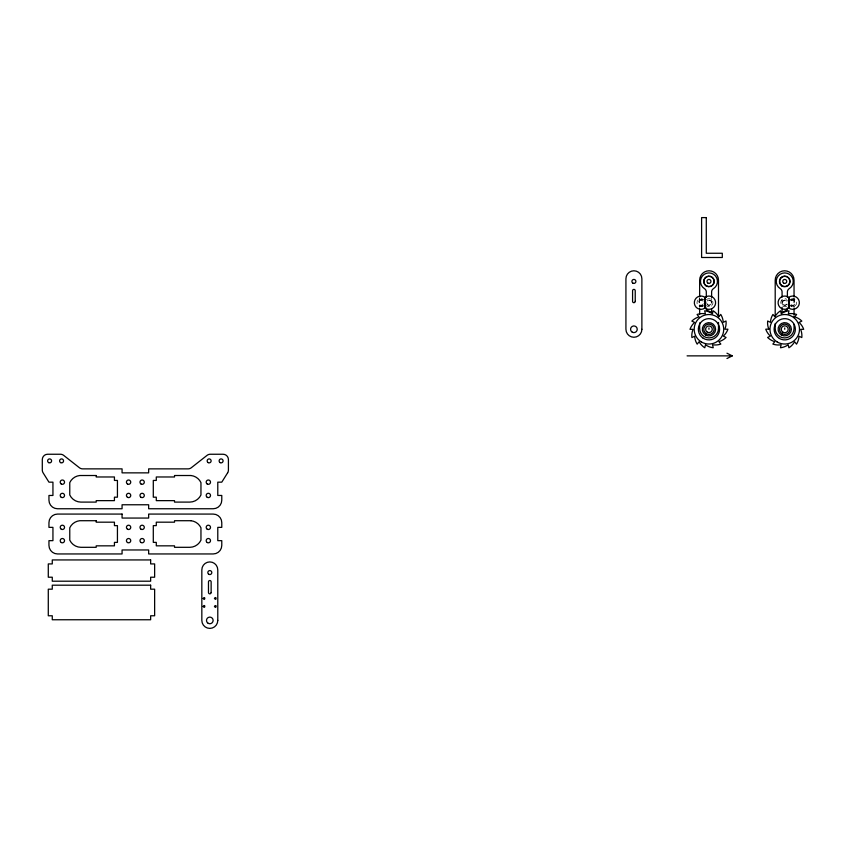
<?xml version="1.0" encoding="UTF-8"?>
<svg xmlns="http://www.w3.org/2000/svg" width="846" height="846" viewBox="0 0 846 846"><rect width="100%" height="100%" fill="white"/><g stroke="black" fill="none" stroke-linecap="round" stroke-linejoin="round"><path stroke-width="0.63" stroke-dasharray="4.23 3.17" d="M711.486 302.921L711.423 302.054M782.275 302.054L782.201 302.921M782.391 301.715L784.739 300.15M786.854 304.105L785.712 305.036M786.738 304.253A2.538 2.538 0 0 1 783.026 304.571A2.538 2.538 0 0 1 782.994 300.838L783.026 300.816M709.826 305.078L708.324 305.152M785.363 305.152L783.872 305.078M699.653 298.68L699.653 306.654M794.045 298.68L794.045 306.654M699.653 299.325L703.248 299.325M790.45 299.325L794.045 299.325M699.124 300.023L704.443 300.023M789.244 300.023L794.563 300.023M699.124 305.3L704.443 305.3M789.244 305.3L794.563 305.3M699.653 306.009L703.248 306.009M790.45 306.009L794.045 306.009M709.318 300.171L710.122 300.436M707.986 305.036L706.421 302.688M710.037 300.383L710.756 300.89M702.561 300.69L703.079 301.261M710.672 300.816L711.306 301.715M782.497 303.904L782.941 304.486M794.045 298.13L794.045 308.018M782.074 299.695L782.074 306.093M711.613 298.416L711.613 306.093M699.653 298.13L699.653 307.415M782.994 300.838A2.538 2.538 0 0 1 786.706 301.091M786.685 306.167A3.987 3.987 0 0 1 780.752 302.646A3.987 3.987 0 0 1 786.759 299.251M790.989 300.816A2.538 2.538 0 0 1 794.531 300.912A2.538 2.538 0 0 1 794.531 304.465A2.538 2.538 0 0 1 790.989 304.56M790.957 299.103A3.987 3.987 0 0 1 796.699 302.635A3.987 3.987 0 0 1 791.042 306.315M703.28 303.777A2.538 2.538 0 0 1 699.399 304.676A2.538 2.538 0 0 1 699.399 300.7A2.538 2.538 0 0 1 703.28 301.599M703.142 306.041A3.987 3.987 0 0 1 697.939 305.269A3.987 3.987 0 0 1 698.035 300.002A3.987 3.987 0 0 1 703.259 299.421M706.442 299.6A3.987 3.987 0 0 1 711.909 300.002A3.987 3.987 0 0 1 711.793 305.491A3.987 3.987 0 0 1 706.315 305.67M707.69 304.888A2.538 2.538 0 0 0 711.497 302.688A2.538 2.538 0 0 0 707.69 300.489A2.538 2.538 0 0 0 707.69 304.888"/><path stroke-width="1.27" d="M726.957 358.524L732.276 355.87L726.957 353.205M687.079 355.87L732.276 355.87M794.045 296.935L794.045 280.206A9.422 9.422 0 0 0 784.623 270.783A9.422 9.422 0 0 0 775.2 280.206L775.2 316.436M794.045 308.822L794.045 314.448M794.045 315.854L794.045 317.588M794.045 324.293L794.045 328.512A9.422 9.422 0 0 1 784.623 337.935A9.422 9.422 0 0 1 775.2 328.512L775.2 323.479M789.244 299.325L789.244 306.009M787.393 297.327L787.393 292.007A3.987 3.987 0 0 1 789.265 288.623A8.513 8.513 0 0 0 791.19 275.87A8.513 8.513 0 0 0 778.278 275.87A8.513 8.513 0 0 0 780.213 288.623A3.987 3.987 0 0 1 782.074 292.007L782.074 297.126M787.393 307.965L787.393 309.023A1.332 1.332 0 0 1 786.664 310.218L782.074 312.502L782.074 307.384M784.739 327.952L784.739 329.274M718.497 316.436L718.497 280.206A9.422 9.422 0 0 0 709.075 270.783A9.422 9.422 0 0 0 699.653 280.206L699.653 296.935M718.497 322.474L718.497 328.512A9.422 9.422 0 0 1 709.075 337.935A9.422 9.422 0 0 1 699.653 328.512L699.653 322.886M711.613 297.126L711.613 292.007A3.987 3.987 0 0 1 713.485 288.623A8.513 8.513 0 0 0 715.409 275.87A8.513 8.513 0 0 0 702.508 275.87A8.513 8.513 0 0 0 704.432 288.623A3.987 3.987 0 0 1 706.304 292.007L706.304 297.327M711.613 308.663L711.613 312.502L707.034 310.218A1.332 1.332 0 0 1 706.304 309.023L706.304 307.965M708.959 327.952L708.959 329.274M699.653 308.822L699.653 314.448M788.641 303.492A3.987 3.987 0 0 1 788.112 304.803M788.07 300.499A3.987 3.987 0 0 1 788.641 301.885M789.688 305.29A3.987 3.987 0 0 1 788.969 304.074M788.969 301.303A3.987 3.987 0 0 1 789.752 300.013M768.781 329.062L765.767 329.21A16.645 16.645 0 0 0 768.834 334.508L770.336 336.148L767.618 337.448A16.645 16.645 0 0 0 772.684 340.885L774.746 341.721L772.863 344.068A16.645 16.645 0 0 0 778.912 344.967L781.133 344.819L780.456 347.748A16.645 16.645 0 0 0 786.304 345.94L788.239 344.84L788.895 347.78A16.645 16.645 0 0 0 793.379 343.613L794.637 341.784L796.509 344.142A16.645 16.645 0 0 0 798.74 338.442L799.089 336.243L801.797 337.565A16.645 16.645 0 0 0 801.331 331.463L800.686 329.327L803.7 329.337A16.645 16.645 0 0 0 800.633 324.05L799.132 322.4L801.849 321.11A16.645 16.645 0 0 0 796.795 317.662L794.722 316.838L796.604 314.49A16.645 16.645 0 0 0 790.555 313.58L788.335 313.739L789.011 310.799A16.645 16.645 0 0 0 783.174 312.608L781.239 313.707L780.572 310.778A16.645 16.645 0 0 0 776.099 314.945L774.83 316.774L772.958 314.416A16.645 16.645 0 0 0 770.727 320.105L770.389 322.305L767.682 320.994A16.645 16.645 0 0 0 768.136 327.095L768.781 329.062M203.167 598.418C204.944 601.94 205.715 595.235 203.167 598.418M203.167 606.392C205.07 609.86 205.631 603.166 203.167 606.328M214.461 598.418C216.576 601.844 216.671 595.098 214.461 598.418M214.461 606.392C216.121 609.892 217.2 603.325 214.472 606.328M705.458 344.84L704.803 347.78A16.645 16.645 0 0 1 700.319 343.613L699.05 341.784L697.178 344.142A16.645 16.645 0 0 1 694.957 338.442L694.608 336.243L691.901 337.565A16.645 16.645 0 0 1 692.366 331.463L693.001 329.327L689.998 329.337A16.645 16.645 0 0 1 693.054 324.05L694.566 322.4L691.848 321.11A16.645 16.645 0 0 1 696.903 317.662L698.976 316.838L697.083 314.49A16.645 16.645 0 0 1 703.132 313.58L705.353 313.739L704.676 310.799A16.645 16.645 0 0 1 710.524 312.608L712.459 313.707L713.115 310.778A16.645 16.645 0 0 1 717.598 314.945L718.867 316.774L720.729 314.416A16.645 16.645 0 0 1 722.96 320.105L723.309 322.305L726.016 320.994A16.645 16.645 0 0 1 725.551 327.095L724.916 329.221L727.92 329.21A16.645 16.645 0 0 1 724.853 334.508L723.351 336.148L726.069 337.448A16.645 16.645 0 0 1 721.014 340.885L718.941 341.721L720.834 344.068A16.645 16.645 0 0 1 714.785 344.967L712.554 344.819L713.241 347.748A16.645 16.645 0 0 1 707.393 345.94L705.458 344.84M227.616 472.819L221.779 482.167L217.782 482.167L217.782 495.46L221.779 495.46L221.779 500.176A8.576 8.576 0 0 1 213.203 508.753L148.653 508.753L148.653 504.766L122.067 504.766L122.067 508.753L57.517 508.753A8.576 8.576 0 0 1 48.952 500.176L48.952 495.46L52.938 495.46L52.938 482.167L48.952 482.167L43.104 472.819A5.319 5.319 0 0 1 42.3 470.006L42.3 459.558A5.319 5.319 0 0 1 47.619 454.249L60.404 454.249A5.319 5.319 0 0 1 63.683 455.381L79.408 467.732A5.319 5.319 0 0 0 82.697 468.864L122.067 468.864L122.067 472.861L148.653 472.861L148.653 468.864L188.024 468.864A5.319 5.319 0 0 0 191.312 467.732L207.037 455.381A5.319 5.319 0 0 1 210.316 454.249L223.101 454.249A5.319 5.319 0 0 1 228.42 459.558L228.42 470.006A5.319 5.319 0 0 1 227.616 472.819M706.283 217.602L701.609 217.602L701.609 257.491L722.304 257.491L722.304 253.261L706.283 253.261L706.283 217.602M96.201 475.515L79.767 475.515A12.521 12.521 0 0 0 69.763 482.601L69.763 494.973A12.447 12.447 0 0 0 80.856 502.101L96.201 502.101L96.201 500.642L114.432 500.642L114.432 497.184L117.435 497.184L117.435 480.433L114.432 480.433L114.432 476.975L96.201 476.975L96.201 475.515M190.953 475.515L174.519 475.515L174.519 476.975L156.288 476.975L156.288 480.433L153.295 480.433L153.295 497.184L156.288 497.184L156.288 500.642L174.519 500.642L174.519 502.101L189.864 502.101A12.447 12.447 0 0 0 200.957 494.973L200.957 482.601A12.521 12.521 0 0 0 190.953 475.515M122.067 514.072L57.517 514.072A8.576 8.576 0 0 0 48.952 522.648L48.952 527.365L52.938 527.365L52.938 540.657L48.952 540.657L48.952 545.374A8.576 8.576 0 0 0 57.517 553.95L122.067 553.95L122.067 549.963L148.653 549.963L148.653 553.95L213.203 553.95A8.576 8.576 0 0 0 221.779 545.374L221.779 540.657L217.782 540.657L217.782 527.365L221.779 527.365L221.779 522.648A8.576 8.576 0 0 0 213.203 514.072L148.653 514.072L148.653 518.059L122.067 518.059L122.067 514.072M96.201 520.713L79.767 520.713A12.521 12.521 0 0 0 69.763 527.798L69.763 540.171A12.447 12.447 0 0 0 80.856 547.309L96.201 547.309L96.201 545.839L114.432 545.839L114.432 542.381L117.435 542.381L117.435 525.63L114.432 525.63L114.432 522.183L96.201 522.183L96.201 520.713M190.953 520.713L174.519 520.713L174.519 522.183L156.288 522.183L156.288 525.63L153.295 525.63L153.295 542.381L156.288 542.381L156.288 545.839L174.519 545.839L174.519 547.309L189.864 547.309A12.447 12.447 0 0 0 200.957 540.171L200.957 527.798A12.521 12.521 0 0 0 190.953 520.713M150.651 559.936L52.272 559.936L52.272 563.922L48.285 563.922L48.285 577.215L52.272 577.215L52.272 581.202L150.651 581.202L150.651 577.215L154.638 577.215L154.638 563.922L150.651 563.922L150.651 559.936M150.651 585.189L52.272 585.189L52.272 589.186L48.285 589.186L48.285 615.772L52.272 615.772L52.272 619.758L150.651 619.758L150.651 615.772L154.638 615.772L154.638 589.186L150.651 589.186L150.651 585.189M788.969 308.187L788.969 297.189A6.652 6.652 0 0 1 797.693 298.289A6.652 6.652 0 0 1 797.693 307.087A6.652 6.652 0 0 1 788.969 308.187M788.641 308.071L788.641 297.316A6.652 6.652 0 0 0 779.801 298.236A6.652 6.652 0 0 0 779.801 307.14A6.652 6.652 0 0 0 788.641 308.071M705.046 308.071L705.046 297.316A6.652 6.652 0 0 1 713.897 298.236A6.652 6.652 0 0 1 713.897 307.14A6.652 6.652 0 0 1 705.046 308.071M704.718 308.187L704.718 297.189A6.652 6.652 0 0 0 695.994 298.289A6.652 6.652 0 0 0 695.994 307.087A6.652 6.652 0 0 0 704.718 308.187M641.881 329.274L641.881 278.757A7.974 7.974 0 0 0 633.897 270.783A7.974 7.974 0 0 0 625.924 278.757L625.924 329.274A7.974 7.974 0 0 0 633.897 337.258A7.974 7.974 0 0 0 641.881 329.274M635.23 301.356L635.23 290.728A1.332 1.332 0 0 0 633.897 289.395A1.332 1.332 0 0 0 632.575 290.728L632.575 301.356A1.332 1.332 0 0 0 633.897 302.688A1.332 1.332 0 0 0 635.23 301.356M217.782 620.425L217.782 569.908A7.974 7.974 0 0 0 209.808 561.924A7.974 7.974 0 0 0 201.834 569.908L201.834 620.425A7.974 7.974 0 0 0 209.808 628.398A7.974 7.974 0 0 0 217.782 620.425M211.14 592.507L211.14 581.868A1.332 1.332 0 0 0 209.808 580.536A1.332 1.332 0 0 0 208.476 581.868L208.476 592.507A1.332 1.332 0 0 0 209.808 593.839A1.332 1.332 0 0 0 211.14 592.507M781.408 335.037A6.652 6.652 0 0 0 791.38 329.274A6.652 6.652 0 0 0 781.408 323.521A6.652 6.652 0 0 0 781.408 335.037M782.888 332.203A3.458 3.458 0 0 0 788.197 329.411A3.458 3.458 0 0 0 783.121 326.218A3.458 3.458 0 0 0 782.888 332.203M781.672 285.768A5.319 5.319 0 0 0 790.037 281.898A5.319 5.319 0 0 0 782.497 276.589A5.319 5.319 0 0 0 781.672 285.768M782.148 333.758A5.171 5.171 0 0 0 789.9 329.274A5.171 5.171 0 0 0 782.148 324.801A5.171 5.171 0 0 0 782.148 333.758M782.18 285.842A5.108 5.108 0 0 0 789.847 281.422A5.108 5.108 0 0 0 782.18 276.991A5.108 5.108 0 0 0 782.18 285.842M783.597 283.061A1.999 1.999 0 0 0 786.727 281.581A1.999 1.999 0 0 0 783.882 279.614A1.999 1.999 0 0 0 783.597 283.061M779.378 338.463A10.638 10.638 0 0 0 795.367 329.327A10.638 10.638 0 0 0 779.462 320.042A10.638 10.638 0 0 0 779.378 338.463M776.966 341.826A14.763 14.763 0 0 0 799.491 329.729A14.763 14.763 0 0 0 777.749 316.267A14.763 14.763 0 0 0 776.966 341.826M703.111 338.157A10.638 10.638 0 0 0 719.576 329.898A10.638 10.638 0 0 0 704.189 319.767A10.638 10.638 0 0 0 703.111 338.157M701.334 341.921A14.763 14.763 0 0 0 723.721 329.559A14.763 14.763 0 0 0 701.82 316.351A14.763 14.763 0 0 0 701.334 341.921M706.378 333.758A5.171 5.171 0 0 0 714.13 329.274A5.171 5.171 0 0 0 706.378 324.801A5.171 5.171 0 0 0 706.378 333.758M707.298 332.161A3.321 3.321 0 0 0 712.279 329.274A3.321 3.321 0 0 0 707.298 326.397A3.321 3.321 0 0 0 707.298 332.161M706.41 285.842A5.108 5.108 0 0 0 714.066 281.422A5.108 5.108 0 0 0 706.41 276.991A5.108 5.108 0 0 0 706.41 285.842M707.943 283.135A1.999 1.999 0 0 0 710.947 281.443A1.999 1.999 0 0 0 707.986 279.677A1.999 1.999 0 0 0 707.943 283.135M705.638 335.037A6.652 6.652 0 0 0 715.61 329.274A6.652 6.652 0 0 0 705.638 323.521A6.652 6.652 0 0 0 705.638 335.037M706.304 286.022A5.319 5.319 0 0 0 714.278 281.422A5.319 5.319 0 0 0 706.304 276.811A5.319 5.319 0 0 0 706.304 286.022M632.903 283.146A1.999 1.999 0 0 0 635.896 281.422A1.999 1.999 0 0 0 632.903 279.688A1.999 1.999 0 0 0 632.903 283.146M632.237 332.161A3.321 3.321 0 0 0 637.228 329.274A3.321 3.321 0 0 0 632.237 326.397A3.321 3.321 0 0 0 632.237 332.161M208.148 623.301A3.321 3.321 0 0 0 213.129 620.425A3.321 3.321 0 0 0 208.148 617.548A3.321 3.321 0 0 0 208.148 623.301M208.814 574.297A1.999 1.999 0 0 0 211.807 572.562A1.999 1.999 0 0 0 208.814 570.838A1.999 1.999 0 0 0 208.814 574.297M207.259 484.039A2.168 2.168 0 0 0 210.517 482.167A2.168 2.168 0 0 0 207.259 480.285A2.168 2.168 0 0 0 207.259 484.039M141.06 497.332A2.168 2.168 0 0 0 144.306 495.46A2.168 2.168 0 0 0 141.06 493.578A2.168 2.168 0 0 0 141.06 497.332M141.06 484.039A2.168 2.168 0 0 0 144.306 482.167A2.168 2.168 0 0 0 141.06 480.285A2.168 2.168 0 0 0 141.06 484.039M207.259 497.332A2.168 2.168 0 0 0 210.517 495.46A2.168 2.168 0 0 0 207.259 493.578A2.168 2.168 0 0 0 207.259 497.332M208.148 462.614A1.999 1.999 0 0 0 211.14 460.89A1.999 1.999 0 0 0 208.148 459.167A1.999 1.999 0 0 0 208.148 462.614M220.108 462.614A1.999 1.999 0 0 0 223.101 460.89A1.999 1.999 0 0 0 220.108 459.167A1.999 1.999 0 0 0 220.108 462.614M61.293 484.039A2.168 2.168 0 0 0 64.539 482.167A2.168 2.168 0 0 0 61.293 480.285A2.168 2.168 0 0 0 61.293 484.039M127.503 497.332A2.168 2.168 0 0 0 130.749 495.46A2.168 2.168 0 0 0 127.503 493.578A2.168 2.168 0 0 0 127.503 497.332M127.503 484.039A2.168 2.168 0 0 0 130.749 482.167A2.168 2.168 0 0 0 127.503 480.285A2.168 2.168 0 0 0 127.503 484.039M61.293 497.332A2.168 2.168 0 0 0 64.539 495.46A2.168 2.168 0 0 0 61.293 493.578A2.168 2.168 0 0 0 61.293 497.332M60.584 462.614A1.999 1.999 0 0 0 63.566 460.89A1.999 1.999 0 0 0 60.584 459.167A1.999 1.999 0 0 0 60.584 462.614M48.613 462.614A1.999 1.999 0 0 0 51.606 460.89A1.999 1.999 0 0 0 48.613 459.167A1.999 1.999 0 0 0 48.613 462.614M207.259 542.529A2.168 2.168 0 0 0 210.517 540.657A2.168 2.168 0 0 0 207.259 538.786A2.168 2.168 0 0 0 207.259 542.529M141.06 529.236A2.168 2.168 0 0 0 144.306 527.365A2.168 2.168 0 0 0 141.06 525.493A2.168 2.168 0 0 0 141.06 529.236M141.06 542.529A2.168 2.168 0 0 0 144.306 540.657A2.168 2.168 0 0 0 141.06 538.786A2.168 2.168 0 0 0 141.06 542.529M207.259 529.236A2.168 2.168 0 0 0 210.517 527.365A2.168 2.168 0 0 0 207.259 525.493A2.168 2.168 0 0 0 207.259 529.236M61.293 542.529A2.168 2.168 0 0 0 64.539 540.657A2.168 2.168 0 0 0 61.293 538.786A2.168 2.168 0 0 0 61.293 542.529M127.503 529.236A2.168 2.168 0 0 0 130.749 527.365A2.168 2.168 0 0 0 127.503 525.493A2.168 2.168 0 0 0 127.503 529.236M127.503 542.529A2.168 2.168 0 0 0 130.749 540.657A2.168 2.168 0 0 0 127.503 538.786A2.168 2.168 0 0 0 127.503 542.529M61.293 529.236A2.168 2.168 0 0 0 64.539 527.365A2.168 2.168 0 0 0 61.293 525.493A2.168 2.168 0 0 0 61.293 529.236"/></g></svg>
